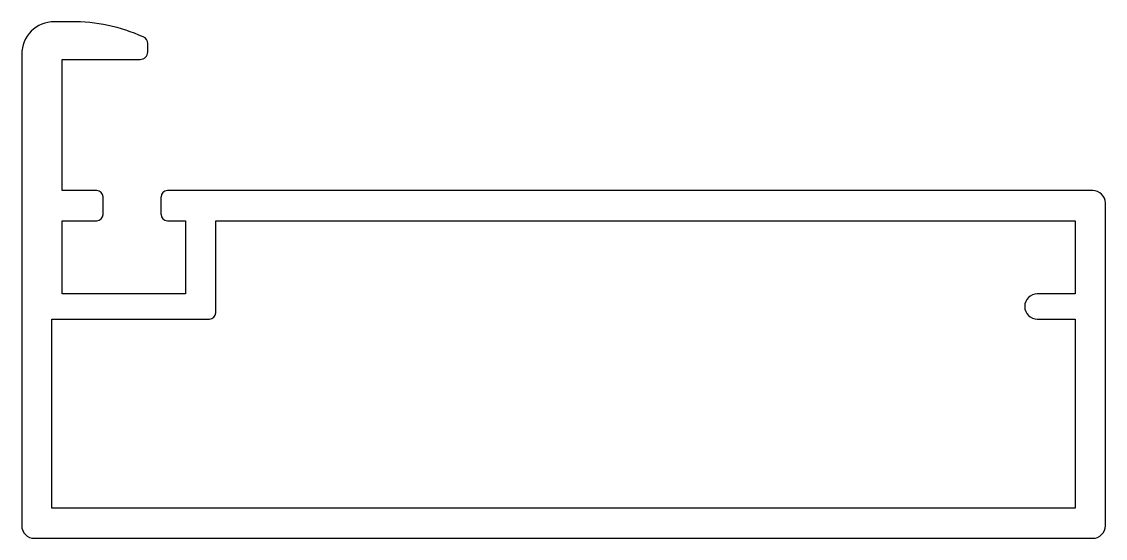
# Model space of a CAD drawing. Extents: x 2117.2 to 2160.2, y 1710.3 to 1730.8.
import ezdxf

# ---------------------------------------------------------------- set-up
doc = ezdxf.new("R2010")
doc.units = 0
doc.layers.get('0').update_dxf_attribs({"linetype": 'CONTINUOUS'})

msp = doc.modelspace()

# ---------------------------------------------------------------- linework, layer by layer
at = {"color": 0, "linetype": 'CONTINUOUS'}
for p, q in [((2119.198, 1730.832), (2118.528, 1730.832)), ((2122.228, 1729.632), (2122.228, 1729.957)), ((2117.228, 1729.532), (2117.228, 1710.832)), ((2118.828, 1724.132), (2118.828, 1729.332)), ((2118.828, 1729.332), (2121.928, 1729.332)), ((2120.209, 1724.132), (2118.828, 1724.132)), ((2120.459, 1723.182), (2120.459, 1723.882)), ((2122.759, 1723.182), (2122.759, 1723.882)), ((2159.728, 1724.132), (2123.009, 1724.132)), ((2160.228, 1710.832), (2160.228, 1723.632)), ((2118.828, 1720.032), (2118.828, 1722.932)), ((2118.828, 1722.932), (2120.209, 1722.932)), ((2123.009, 1722.932), (2123.726, 1722.932)), ((2123.726, 1722.932), (2123.726, 1720.032)), ((2124.926, 1719.282), (2124.926, 1722.932)), ((2124.926, 1722.932), (2159.028, 1722.932)), ((2159.028, 1722.932), (2159.028, 1720.032)), ((2123.726, 1720.032), (2118.828, 1720.032)), ((2159.028, 1720.032), (2157.528, 1720.032)), ((2118.428, 1711.532), (2118.428, 1719.032)), ((2118.428, 1719.032), (2124.676, 1719.032)), ((2157.528, 1719.032), (2159.028, 1719.032)), ((2159.028, 1719.032), (2159.028, 1711.532)), ((2159.028, 1711.532), (2118.428, 1711.532)), ((2117.728, 1710.332), (2159.728, 1710.332))]:
    msp.add_line(p, q, dxfattribs=at)
for centre, radius, start, end in [((2118.528, 1729.532), 1.3, 90, 180), ((2119.198, 1723.769), 7.063, 66.1918, 90), ((2121.928, 1729.957), 0.3, 0, 66.1918), ((2121.928, 1729.632), 0.3, 270, 0), ((2120.209, 1723.882), 0.25, 0, 90), ((2123.009, 1723.882), 0.25, 90, 180), ((2159.728, 1723.632), 0.5, 0, 90), ((2120.209, 1723.182), 0.25, 270, 360), ((2123.009, 1723.182), 0.25, 180, 270), ((2157.528, 1719.532), 0.5, 90, 270), ((2124.676, 1719.282), 0.25, 270, 360), ((2117.728, 1710.832), 0.5, 180, 270), ((2159.728, 1710.832), 0.5, 270, 0)]:
    msp.add_arc(centre, radius, start, end, dxfattribs=at)

doc.saveas('drawing.dxf')
